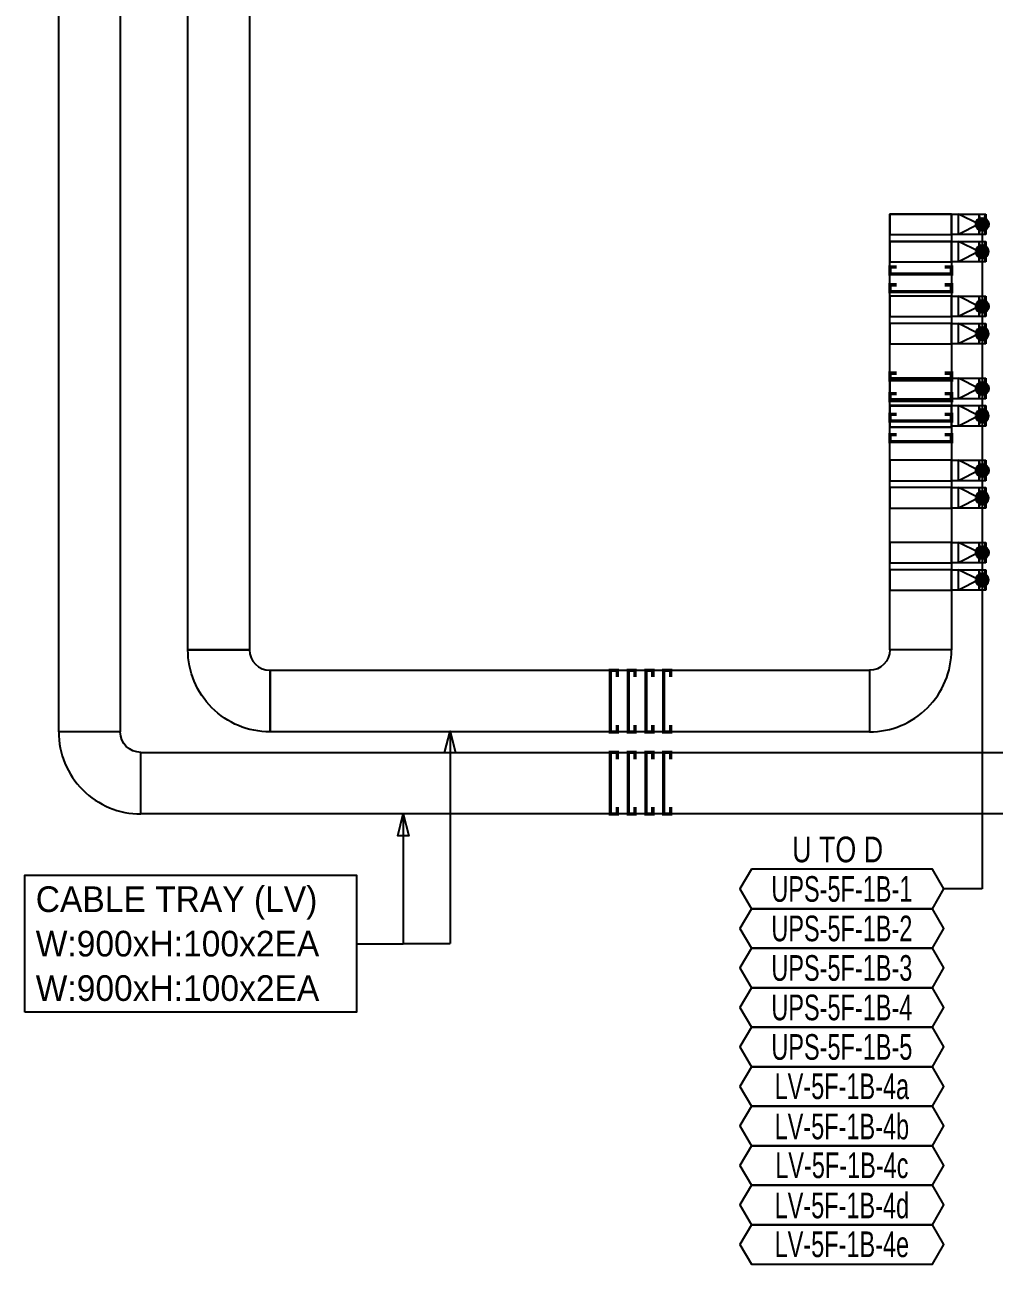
# Model space of a CAD drawing. Header units: millimetres. Extents: x 31670 to 374393, y -351975 to 839589.
# Drawn here: x 135108 to 149277, y 462823 to 480943 of the extents above; entities that cross this region are included whole.
import ezdxf
from ezdxf.enums import TextEntityAlignment as Align

# ---------------------------------------------------------------- set-up
doc = ezdxf.new("R2010")
doc.units = ezdxf.units.MM
doc.header["$LTSCALE"] = 150
for name, color, linetype in [('-----26 Electrical Cable Tray_HV_N', 30, 'Continuous'), ('-----26 Electrical Cable Tray_LV_UPS1', 6, 'Continuous'), ('-----26 Electrical Cable Tray_LV_UPS2', 2, 'Continuous'), ('-----29 주기', 1, 'Continuous'), ('-----30 Text', 2, 'Continuous'), ('-----99 Cable Schedule', 2, 'Continuous')]:
    doc.layers.add(name, color=color, linetype=linetype)
doc.styles.add('ELEC', font='')
doc.styles.get('ELEC').set_extended_font_data('Dotum')

# ---------------------------------------------------------------- blocks, each defined once
blk = doc.blocks.new('A$550585017316')
at = {"color": 0}
for p, q in [((400, 300), (0, 300)), ((0, 300), (0, 0)), ((500, 300), (400, 300)), ((500, 0), (500, 300)), ((0, 0), (400, 0)), ((400, 0), (500, 0))]:
    blk.add_line(p, q, dxfattribs=at)
at = {"color": 8}
for p, q in [((100, 0), (0, 300)), ((0, 0), (100, 300)), ((100, 150), (400, 300)), ((100, 300), (100, 0)), ((400, 0), (400, 300)), ((100, 150), (400, 0))]:
    blk.add_line(p, q, dxfattribs=at)
blk = doc.blocks.new('A$C9a0ab699')
h = blk.add_hatch(color=0)
edge = h.paths.add_edge_path()
edge.add_arc((64.00719340983778, 64.00719340983778), 64.0071934098378, 720.0000000000341, 1080.000000000034, ccw=False)
at = {"color": 0}
blk.add_circle((64.00719340983778, 64.00719340983778), 64.0071934098378, dxfattribs=at)

msp = doc.modelspace()

# ---------------------------------------------------------------- linework, layer by layer
at = {"layer": '-----26 Electrical Cable Tray_HV_N', "color": 1}
for p, q in [((139953.5356447751, 467506.08961607), (140638.5166743499, 467506.08961607)), ((140638.5166741872, 467509.2573009114), (141323.497703762, 467509.2573009114))]:
    msp.add_line(p, q, dxfattribs=at)
msp.add_lwpolyline([(141323.4981698692, 470617.8330690305), (141403.4981698692, 470297.8330690305), (141243.4981698692, 470297.8330690305), (141323.4981698692, 470617.8330690305), (141323.497703762, 467509.2573009114)], dxfattribs=at)
at = {"layer": '-----26 Electrical Cable Tray_HV_N', "color": 1, "elevation": 3.247652379101243e-10}
msp.add_lwpolyline([(140638.5166074092, 469405.0142936842), (140718.5166074092, 469085.0142936842), (140558.5166074092, 469085.0142936842), (140638.5166074092, 469405.0142936842), (140638.5166743499, 467506.08961607)], dxfattribs=at)
at = {"layer": '-----26 Electrical Cable Tray_HV_N', "color": 1, "elevation": 6.49530475820247e-10}
msp.add_lwpolyline([(135107.5162426358, 466509.2573009114), (135107.5162426358, 468509.2573009114), (139953.5356447751, 468509.2573009114), (139953.5356447751, 466509.2573009114)], close=True, dxfattribs=at)
at = {"layer": '-----26 Electrical Cable Tray_LV_UPS1'}
for points, elevation in [([(136503.5736307172, 470605.0137205445), (135603.5736307173, 470605.0137205445), (135603.61238905, 491655.0192670191), (136503.61238905, 491655.0192670191)], 3.247652379101243e-10), ([(136503.5736307172, 470605.0137205445), (135603.5736307173, 470605.0137205445), (135603.61238905, 491655.0192670191), (136503.61238905, 491655.0192670191)], 3.247652379101243e-10), ([(138391.5751968959, 471805.01267781), (137491.575196896, 471805.01267781), (137491.5707493186, 484305.0135400227), (138391.5707493186, 484305.0135400227)], -2.703773425215623e-08), ([(138391.5751968959, 471805.01267781), (137491.575196896, 471805.01267781), (137491.5707493186, 484305.0135400227), (138391.5707493186, 484305.0135400227)], -2.703773425215623e-08), ([(148652.573057881, 471805.0169652536), (147752.5730578811, 471805.0169652536), (147752.5717255272, 478174.2234826541), (148652.5717255271, 478174.2234826541)], -3.999108645281667e-08), ([(148652.5719539612, 478175.8104017645), (147752.571752458, 478175.8103983576), (147752.571752458, 477875.8103983576), (148652.5719539612, 477875.8104017645)], -3.999108645281667e-08), ([(148652.5719539612, 476975.8104017645), (147752.571752458, 476975.8103983576), (147752.571752458, 476675.8103983576), (148652.5719539612, 476675.8104017645)], -3.999108645281667e-08), ([(148652.573057881, 471805.0169652536), (147752.5730578811, 471805.0169652536), (147752.5717378117, 475774.2234837188), (148652.5717378117, 475774.2234837188)], -1.997648083490041e-08), ([(148652.5719539612, 475775.8104017645), (147752.571752458, 475775.8103983576), (147752.571752458, 475475.8103983576), (148652.5719539612, 475475.8104017645)], -3.999108645281667e-08), ([(148652.5719539612, 474575.8104017645), (147752.571752458, 474575.8103983576), (147752.571752458, 474275.8103983576), (148652.5719539612, 474275.8104017645)], -3.999108645281667e-08), ([(148652.5719539612, 473375.8104017645), (147752.571752458, 473375.8103983576), (147752.571752458, 473075.8103983576), (148652.5719539612, 473075.8104017645)], -3.999108645281667e-08), ([(147452.5727260666, 471505.0169652535), (147452.5727260666, 470605.0169652536), (138691.575196896, 470605.0126778101), (138691.575196896, 471505.01267781)], 3.247652379101243e-10), ([(147452.5727260666, 471505.0169652535), (147452.5727260666, 470605.0169652536), (138691.575196896, 470605.0126778101), (138691.575196896, 471505.01267781)], 3.247652379101243e-10), ([(152203.5725420471, 470305.0168339579), (152203.5725420471, 469405.016833958), (136803.5736307156, 469405.0137205445), (136803.5736307156, 470305.0137205445)], 3.247652379101243e-10), ([(152203.5725420471, 470305.0167248891), (152203.5725420471, 469405.0167248891), (136803.5736307156, 469405.0137205445), (136803.5736307156, 470305.0137205445)], 3.247652379101243e-10)]:
    msp.add_lwpolyline(points, close=True, dxfattribs=dict(at, elevation=elevation))
at = {"layer": '-----26 Electrical Cable Tray_LV_UPS1', "ltscale": 7.5, "const_width": 50}
for points, elevation in [([(147852.5758803218, 477140.8643228759), (147752.5758803218, 477140.8643228759), (147752.5758803218, 477040.8643228759), (148652.5055559509, 477040.8788725099), (148652.5055559509, 477140.8788725099), (148552.5055559509, 477140.8788725099)], -1.545434116767721e-08), ([(147852.6429016562, 475248.8344181796), (147752.6429016562, 475248.8344181796), (147752.6429016562, 475148.8344181796), (148652.5725772852, 475148.8489678137), (148652.5725772852, 475248.8489678137), (148552.5725772852, 475248.8489678137)], -1.99764808348713e-08), ([(147852.6429016562, 474948.8344181796), (147752.6429016562, 474948.8344181796), (147752.6429016562, 474848.8344181796), (148652.5725772852, 474848.8489678137), (148652.5725772852, 474948.8489678137), (148552.5725772852, 474948.8489678137)], -1.99764808348713e-08), ([(143767.4804529979, 471405.0144308959), (143767.4804529979, 471505.0144308959), (143667.4804529979, 471505.0144308959), (143667.495002632, 470605.0847552668), (143767.495002632, 470605.0847552668), (143767.495002632, 470705.0847552668)], 3.247652379101243e-10), ([(144027.2964618891, 471405.0191565961), (144027.2964618891, 471505.0191565961), (143927.2964618891, 471505.0191565961), (143927.3110115232, 470605.0894809671), (144027.3110115232, 470605.0894809671), (144027.3110115232, 470705.0894809671)], -4.197374429283965e-09), ([(143767.4806956016, 470205.0144958278), (143767.4806956016, 470305.0144958278), (143667.4806956016, 470305.0144958278), (143667.4952452356, 469405.0848201988), (143767.4952452356, 469405.0848201988), (143767.4952452356, 469505.0848201988)], 3.247652379101243e-10), ([(144027.2967044928, 470205.019221528), (144027.2967044928, 470305.019221528), (143927.2967044928, 470305.019221528), (143927.3112541268, 469405.089545899), (144027.3112541268, 469405.089545899), (144027.3112541268, 469505.089545899)], -4.197374429283965e-09)]:
    msp.add_lwpolyline(points, dxfattribs=dict(at, elevation=elevation))
at = {"layer": '-----26 Electrical Cable Tray_LV_UPS1'}
msp.add_lwpolyline([(148652.5718532096, 475061.4107707366), (147752.5718532097, 475061.4107707366), (147752.5712051953, 475775.8104028293), (148652.5712051952, 475775.8104028293)], close=True, dxfattribs=at)
for points, elevation in [([(138391.575196896, 471805.01267781), (138391.575196896, 471805.01267781, 0.414213562373095), (138691.575196896, 471505.01267781), (138691.575196896, 471505.01267781), (138691.575196896, 470605.01267781, -0.4142135623731661), (137491.575196896, 471805.01267781)], -1.767328348250159e-08), ([(138391.575196896, 471805.01267781), (138391.575196896, 471805.01267781, 0.414213562373095), (138691.575196896, 471505.01267781), (138691.575196896, 471505.01267781), (138691.575196896, 470605.01267781, -0.4142135623731661), (137491.575196896, 471805.01267781)], -1.767328348250159e-08), ([(147752.5727260666, 471805.0169652536), (147752.5727260666, 471805.0169652536, -0.414213562373095), (147452.5727260666, 471505.0169652536), (147452.5727260666, 471505.0169652536), (147452.5727260666, 470605.0169652536, 0.4142135623731661), (148652.5727260666, 471805.0169652536)], 3.247652379101243e-10), ([(147752.5727260666, 471805.0169652536), (147752.5727260666, 471805.0169652536, -0.414213562373095), (147452.5727260666, 471505.0169652536), (147452.5727260666, 471505.0169652536), (147452.5727260666, 470605.0169652536, 0.4142135623731661), (148652.5727260666, 471805.0169652536)], 3.247652379101243e-10), ([(136803.5736307156, 470305.0137205445), (136803.5736307156, 470305.0137205445, -0.414213562373095), (136503.5736307156, 470605.0137205445), (136503.5736307156, 470605.0137205445), (135603.5736307156, 470605.0137205445, 0.4142135623731661), (136803.5736307156, 469405.0137205445)], 3.247652379101243e-10), ([(136803.5736307156, 470305.0137205445), (136803.5736307156, 470305.0137205445, -0.414213562373095), (136503.5736307156, 470605.0137205445), (136503.5736307156, 470605.0137205445), (135603.5736307156, 470605.0137205445, 0.4142135623731661), (136803.5736307156, 469405.0137205445)], 3.247652379101243e-10)]:
    msp.add_lwpolyline(points, format="xyb", close=True, dxfattribs=dict(at, elevation=elevation))
at = {"layer": '-----26 Electrical Cable Tray_LV_UPS2'}
for points, elevation in [([(136503.5739490583, 470605.0137205445), (135603.5739490584, 470605.0137205445), (135603.6157800746, 490755.0211313679), (136503.6157800745, 490755.0211313679)], 3.247652379101243e-10), ([(136503.5739490583, 470605.0137205445), (135603.5739490584, 470605.0137205445), (135603.6157800745, 490755.0211313679), (136503.6157800744, 490755.0211313679)], 3.247652379101243e-10), ([(138391.575515237, 471805.01267781), (137491.5755152371, 471805.01267781), (137491.5707493186, 484305.0135400227), (138391.5707493186, 484305.0135400227)], -2.703773425215623e-08), ([(138391.575515237, 471805.01267781), (137491.5755152371, 471805.01267781), (137491.5707493186, 484305.0135400227), (138391.5707493186, 484305.0135400227)], -2.703773425215623e-08), ([(148652.5719539612, 477775.8104017645), (147752.5717524581, 477775.8103983576), (147752.5717524581, 477475.8103983576), (148652.5719539612, 477475.8104017645)], -3.999108645281667e-08), ([(148652.573057881, 471805.0169652536), (147752.573057881, 471805.0169652536), (147752.5717536967, 477774.2234837188), (148652.5717536966, 477774.2234837188)], -3.999108645281667e-08), ([(148652.5719539612, 476575.8104017645), (147752.5717524581, 476575.8103983576), (147752.5717524581, 476275.8103983576), (148652.5719539612, 476275.8104017645)], -3.999108645281667e-08), ([(148652.573057881, 471805.0169652536), (147752.5730578811, 471805.0169652536), (147752.5717391382, 475374.2234837188), (148652.5717391381, 475374.2234837188)], -1.997648083490041e-08), ([(148652.5719539612, 475375.8104017645), (147752.5717524581, 475375.8103983576), (147752.5729559371, 475061.4107690331), (148652.5731574403, 475061.4107724401)], -3.999108645281667e-08), ([(148652.5719539612, 474175.8104017645), (147752.5717524581, 474175.8103983576), (147752.5717524581, 473875.8103983576), (148652.5719539612, 473875.8104017645)], -3.999108645281667e-08), ([(148652.5719539612, 472975.8104017645), (147752.5717524581, 472975.8103983576), (147752.5717524581, 472675.8103983576), (148652.5719539612, 472675.8104017645)], -3.999108645281667e-08), ([(147452.5727260666, 471505.0169652535), (147452.5727260666, 470605.0169652536), (138691.575196896, 470605.0126778101), (138691.575196896, 471505.01267781)], 3.247652379101243e-10), ([(147452.5727260666, 471505.0169652535), (147452.5727260666, 470605.0169652536), (138691.575196896, 470605.0126778101), (138691.575196896, 471505.01267781)], 3.247652379101243e-10), ([(152203.5725420471, 470305.0168339579), (152203.5725420471, 469405.016833958), (136803.5736307156, 469405.0126511218), (136803.5736307156, 470305.0126511218)], 3.247652379101243e-10), ([(152203.5725420471, 470305.0167248891), (152203.5725420471, 469405.0167248891), (136803.5736307156, 469405.0137205445), (136803.5736307156, 470305.0137205445)], 3.247652379101243e-10)]:
    msp.add_lwpolyline(points, close=True, dxfattribs=dict(at, elevation=elevation))
at = {"layer": '-----26 Electrical Cable Tray_LV_UPS2', "ltscale": 7.5, "const_width": 50}
for points, elevation in [([(147852.5716797404, 477400.6803317756), (147752.5716797404, 477400.6803317756), (147752.5716797404, 477300.6803317756), (148652.5013553695, 477300.6948814096), (148652.5013553695, 477400.6948814096), (148552.5013553695, 477400.6948814096)], -1.99764808348713e-08), ([(147852.6429016562, 475848.8344181796), (147752.6429016562, 475848.8344181796), (147752.6429016562, 475748.8344181796), (148652.5725772852, 475748.8489678137), (148652.5725772852, 475848.8489678137), (148552.5725772852, 475848.8489678137)], -1.99764808348713e-08), ([(147852.6429016562, 475548.8344181796), (147752.6429016562, 475548.8344181796), (147752.6429016562, 475448.8344181796), (148652.5725772852, 475448.8489678137), (148652.5725772852, 475548.8489678137), (148552.5725772852, 475548.8489678137)], -1.99764808348713e-08), ([(144287.1124707888, 471405.0233571775), (144287.1124707888, 471505.0233571775), (144187.1124707888, 471505.0233571775), (144187.1270204229, 470605.0936815485), (144287.1270204229, 470605.0936815485), (144287.1270204229, 470705.0936815485)], -8.719514096478055e-09), ([(144546.9284796885, 471405.0275577589), (144546.9284796885, 471505.0275577589), (144446.9284796885, 471505.0275577589), (144446.9430293226, 470605.0978821299), (144546.9430293226, 470605.0978821299), (144546.9430293226, 470705.0978821299)], -1.324165376367214e-08), ([(144287.1127133925, 470205.0234221094), (144287.1127133925, 470305.0234221094), (144187.1127133925, 470305.0234221094), (144187.1272630265, 469405.0937464804), (144287.1272630265, 469405.0937464804), (144287.1272630265, 469505.0937464804)], -8.719514096478055e-09), ([(144546.9287222922, 470205.0276226908), (144546.9287222922, 470305.0276226908), (144446.9287222922, 470305.0276226908), (144446.9432719263, 469405.0979470618), (144546.9432719263, 469405.0979470618), (144546.9432719263, 469505.0979470618)], -1.324165376367214e-08)]:
    msp.add_lwpolyline(points, dxfattribs=dict(at, elevation=elevation))
at = {"layer": '-----26 Electrical Cable Tray_LV_UPS2'}
msp.add_lwpolyline([(148652.5730566887, 475061.4107707366), (147752.5730566888, 475061.4107707366), (147752.5712065217, 475375.8104028293), (148652.5712065217, 475375.8104028293)], close=True, dxfattribs=at)
for points, elevation in [([(138391.575196896, 471805.01267781), (138391.575196896, 471805.01267781, 0.414213562373095), (138691.575196896, 471505.01267781), (138691.575196896, 471505.01267781), (138691.575196896, 470605.01267781, -0.4142135623731661), (137491.575196896, 471805.01267781)], -1.767328348250159e-08), ([(138391.575196896, 471805.01267781), (138391.575196896, 471805.01267781, 0.414213562373095), (138691.575196896, 471505.01267781), (138691.575196896, 471505.01267781), (138691.575196896, 470605.01267781, -0.4142135623731661), (137491.575196896, 471805.01267781)], -1.767328348250159e-08), ([(147752.5727260666, 471805.0169652536), (147752.5727260666, 471805.0169652536, -0.414213562373095), (147452.5727260666, 471505.0169652536), (147452.5727260666, 471505.0169652536), (147452.5727260666, 470605.0169652536, 0.4142135623731661), (148652.5727260666, 471805.0169652536)], 3.247652379101243e-10), ([(147752.5727260666, 471805.0169652536), (147752.5727260666, 471805.0169652536, -0.414213562373095), (147452.5727260666, 471505.0169652536), (147452.5727260666, 471505.0169652536), (147452.5727260666, 470605.0169652536, 0.4142135623731661), (148652.5727260666, 471805.0169652536)], 3.247652379101243e-10), ([(136803.5736307156, 470305.0137205445), (136803.5736307156, 470305.0137205445, -0.414213562373095), (136503.5736307156, 470605.0137205445), (136503.5736307156, 470605.0137205445), (135603.5736307156, 470605.0137205445, 0.4142135623731661), (136803.5736307156, 469405.0137205445)], 3.247652379101243e-10), ([(136803.5736307156, 470305.0137205445), (136803.5736307156, 470305.0137205445, -0.414213562373095), (136503.5736307156, 470605.0137205445), (136503.5736307156, 470605.0137205445), (135603.5736307156, 470605.0137205445, 0.4142135623731661), (136803.5736307156, 469405.0137205445)], 3.247652379101243e-10)]:
    msp.add_lwpolyline(points, format="xyb", close=True, dxfattribs=dict(at, elevation=elevation))
at = {"layer": '-----29 주기', "elevation": -1.997648083490041e-08}
for points in [[(145726.841927143, 468597.6137656394), (145560.1320369311, 468308.8637656378), (145726.8419271456, 468020.1137656343), (148372.6528062524, 468020.1137656343), (148539.3626964757, 468308.8637656378), (148372.6528062498, 468597.6137656394)], [(145726.8419271456, 468020.1137656343), (145560.1320369337, 467731.3637656327), (145726.8419271481, 467442.6137656292), (148372.6528062549, 467442.6137656292), (148539.3626964783, 467731.3637656327), (148372.6528062524, 468020.1137656343)], [(145726.8419271327, 467442.6137656292), (145560.1320369208, 467153.8637656276), (145726.8419271351, 466865.1137656241), (148372.652806242, 466865.1137656241), (148539.3626964653, 467153.8637656276), (148372.6528062394, 467442.6137656292)], [(145726.8419271352, 466865.1137656241), (145560.1320369233, 466576.3637656224), (145726.8419271376, 466287.6137656189), (148372.6528062445, 466287.6137656189), (148539.3626964678, 466576.3637656224), (148372.6528062419, 466865.1137656241)], [(145726.8419271377, 466287.6137656189), (145560.1320369258, 465998.8637656173), (145726.8419271401, 465710.1137656138), (148372.652806247, 465710.1137656138), (148539.3626964703, 465998.8637656173), (148372.6528062444, 466287.6137656189)], [(145726.8419271401, 465710.1137656138), (145560.1320369282, 465421.3637656122), (145726.8419271427, 465132.6137656087), (148372.6528062494, 465132.6137656087), (148539.3626964729, 465421.3637656122), (148372.652806247, 465710.1137656138)], [(145726.8419270868, 465132.6137656087), (145560.1320368749, 464843.8637656071), (145726.8419270893, 464555.1137656036), (148372.6528061961, 464555.1137656036), (148539.3626964195, 464843.8637656071), (148372.6528061936, 465132.6137656087)], [(145726.8419270932, 464555.1137656036), (145560.1320368813, 464266.3637656019), (145726.8419270957, 463977.6137655984), (148372.6528062025, 463977.6137655984), (148539.3626964259, 464266.3637656019), (148372.6528062, 464555.1137656036)], [(145726.8419270957, 463977.6137655984), (145560.1320368838, 463688.8637655968), (145726.8419270982, 463400.1137655933), (148372.652806205, 463400.1137655933), (148539.3626964284, 463688.8637655968), (148372.6528062025, 463977.6137655984)], [(145726.8419270982, 463400.1137655933), (145560.1320368863, 463111.3637655917), (145726.8419271007, 462822.6137655882), (148372.6528062075, 462822.6137655882), (148539.3626964309, 463111.3637655917), (148372.652806205, 463400.1137655933)]]:
    msp.add_lwpolyline(points, close=True, dxfattribs=at)
at = {"layer": '-----99 Cable Schedule', "color": 1}
for p, q in [((149099.3257983434, 478016.0719349111, -1.997648083490041e-08), (149099.3257983434, 468308.8637656378, -1.997648083490041e-08)), ((149099.3257983434, 468308.8637656378, -1.997648083490041e-08), (148539.3626964757, 468308.8637656378, -1.997648083490041e-08))]:
    msp.add_line(p, q, dxfattribs=at)

# ---------------------------------------------------------------- block references
at = {"layer": '-----26 Electrical Cable Tray_LV_UPS1', "xscale": -1}
for p in [(149152.5719539612, 477875.8104017645, -1.997648083490041e-08), (149152.5719539612, 476675.8104017645, -1.997648083490041e-08), (149152.5719539612, 475475.8104017645, -1.997648083490041e-08), (149152.5719539612, 474275.8104017645, -1.997648083490041e-08), (149152.5719539612, 473075.8104017645, -1.997648083490041e-08)]:
    msp.add_blockref('A$550585017316', p, dxfattribs=at)
at = {"layer": '-----26 Electrical Cable Tray_LV_UPS2', "xscale": -1}
for p in [(149152.5719539612, 477475.8104017645, -1.997648083490041e-08), (149152.5719539612, 476275.8104017645, -1.997648083490041e-08), (149152.5719539612, 475075.8104017645, -1.997648083490041e-08), (149152.5719539612, 473875.8104017645, -1.997648083490041e-08), (149152.5719539612, 472675.8104017645, -1.997648083490041e-08)]:
    msp.add_blockref('A$550585017316', p, dxfattribs=at)
at = {"layer": '-----99 Cable Schedule', "color": 1, "xscale": 1.5, "yscale": 1.5, "zscale": 1.5, "rotation": 180}
for p in [(149198.582744076, 478121.8211918793, -1.997648083490041e-08), (149198.582744076, 476921.8211918793, -1.997648083490041e-08), (149198.582744076, 475721.8211918793, -1.997648083490041e-08), (149198.582744076, 474521.8211918793, -1.997648083490041e-08), (149198.582744076, 473321.8211918793, -1.997648083490041e-08)]:
    msp.add_blockref('A$C9a0ab699', p, dxfattribs=at)
at = {"layer": '-----99 Cable Schedule', "color": 1, "xscale": -1.5, "yscale": 1.5, "zscale": 1.5}
for p in [(149195.7105283667, 477529.7996116497, -1.997648083490041e-08), (149195.7105283667, 476329.7996116497, -1.997648083490041e-08), (149195.7105283667, 475129.7996116497, -1.997648083490041e-08), (149195.7105283667, 473929.7996116497, -1.997648083490041e-08), (149195.7105283667, 472729.7996116497, -1.997648083490041e-08)]:
    msp.add_blockref('A$C9a0ab699', p, dxfattribs=at)

# ---------------------------------------------------------------- texts
at = {"layer": '-----26 Electrical Cable Tray_LV_UPS1', "style": 'ELEC'}
msp.add_text('W:900xH:100x2EA', height=375, dxfattribs=at).set_placement((135267.5162426358, 466859.2573009114), align=Align.MIDDLE_LEFT)
at = {"layer": '-----26 Electrical Cable Tray_LV_UPS2', "style": 'ELEC'}
for s, p in [('CABLE TRAY (LV)', (135267.5162426358, 468159.2573009114)), ('W:900xH:100x2EA', (135267.5162426358, 467509.2573009114))]:
    msp.add_text(s, height=375, dxfattribs=at).set_placement(p, align=Align.MIDDLE_LEFT)
at = {"layer": '-----30 Text', "linetype": 'Continuous', "style": 'ELEC', "width": 0.7}
for s, p in [('UPS-5F-1B-1', (147049.7473666978, 468308.8637656369, -1.987409324380337e-08)), ('UPS-5F-1B-2', (147049.7473667002, 467731.3637656317, -1.987409324380337e-08)), ('UPS-5F-1B-3', (147049.7473666873, 467153.8637656266, -1.987409324380337e-08)), ('UPS-5F-1B-4', (147049.7473666898, 466576.3637656215, -1.987409324380337e-08)), ('UPS-5F-1B-5', (147049.7473666923, 465998.8637656164, -1.987409324380337e-08)), ('LV-5F-1B-4a', (147049.7473666948, 465421.3637656113, -1.977170565270634e-08)), ('LV-5F-1B-4b', (147049.7473666414, 464843.8637656061, -1.977170565270634e-08)), ('LV-5F-1B-4c', (147049.7473666478, 464266.363765601, -1.977170565270634e-08)), ('LV-5F-1B-4d', (147049.7473666503, 463688.8637655959, -1.977170565270634e-08)), ('LV-5F-1B-4e', (147049.7473666528, 463111.3637655908, -1.977170565270634e-08))]:
    msp.add_text(s, height=375, dxfattribs=at).set_placement(p, align=Align.MIDDLE)
at = {"layer": '-----99 Cable Schedule', "style": 'ELEC', "width": 0.8}
msp.add_text('U TO D', height=375, dxfattribs=at).set_placement((146988.1265435321, 468886.3637656421, -2.004222300295812e-08), align=Align.MIDDLE)

doc.saveas('drawing.dxf')
